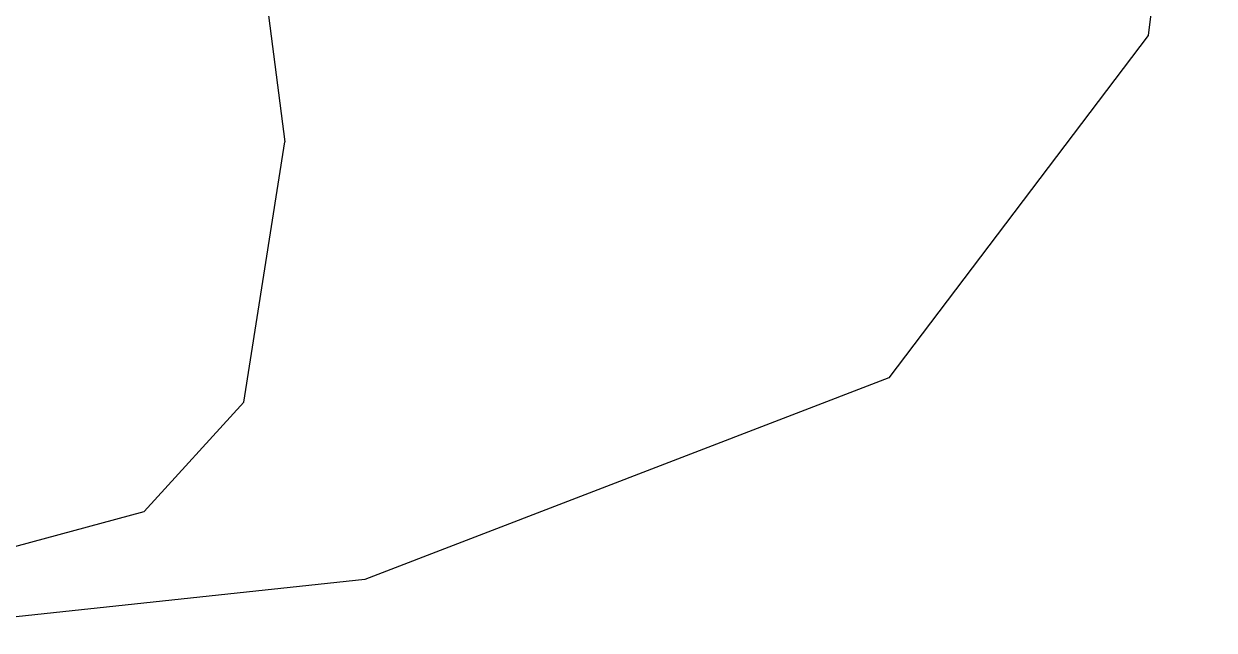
# Model space of a CAD drawing. Header units: inches. Extents: x -347369 to -260369, y 119522 to 149869.
# Drawn here: x -283623.4 to -283286, y 133909.7 to 134081.4 of the extents above; entities that cross this region are included whole.
import ezdxf

# ---------------------------------------------------------------- set-up
doc = ezdxf.new("R2010")
doc.units = ezdxf.units.IN
doc.header["$LTSCALE"] = 300
doc.layers.add('MACCHINA', color=40, linetype='Continuous')

# ---------------------------------------------------------------- blocks, each defined once
blk = doc.blocks.new('A$C54990A90')
at = {"layer": 'MACCHINA', "color": 7, "linetype": 'Continuous'}
for p, q in [((234.67, 169.94), (75.63, 164.51)), ((234.67, 169.94), (75.63, 164.51)), ((340.19, 109.45), (234.67, 169.94)), ((340.19, 109.45), (234.67, 169.94)), ((75.63, 164.51), (-53.66, 125.21)), ((75.63, 164.51), (-53.66, 125.21)), ((-15.58, 116.7), (25.6, 122.3)), ((-15.58, 116.7), (25.6, 122.3)), ((25.6, 122.3), (63.67, 104.84)), ((25.6, 122.3), (63.67, 104.84)), ((418.25, -26.56), (340.19, 109.45)), ((418.25, -26.56), (340.19, 109.45)), ((63.67, 104.84), (103.2, 41.57)), ((63.67, 104.84), (103.2, 41.57)), ((115.5, -2.23), (103.2, 41.57)), ((115.5, -2.23), (103.2, 41.57))]:
    blk.add_line(p, q, dxfattribs=at)

msp = doc.modelspace()

# ---------------------------------------------------------------- block references
at = {"layer": 'MACCHINA', "xscale": -1, "rotation": 203.0018777434616}
msp.add_blockref('A$C54990A90', (-283660.65, 134045.893), dxfattribs=at)

doc.saveas('drawing.dxf')
